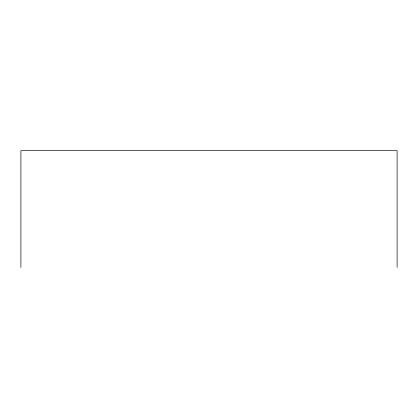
<?xml version="1.0" encoding="UTF-8"?>
<svg xmlns="http://www.w3.org/2000/svg" width="418" height="418" viewBox="0 0 418 418"><rect width="100%" height="100%" fill="white"/><g stroke="black" fill="none" stroke-linecap="round" stroke-linejoin="round"><path stroke-width="0.63" d="M397.1 267.342L397.1 150.658L20.9 150.658L20.9 267.342"/></g></svg>
